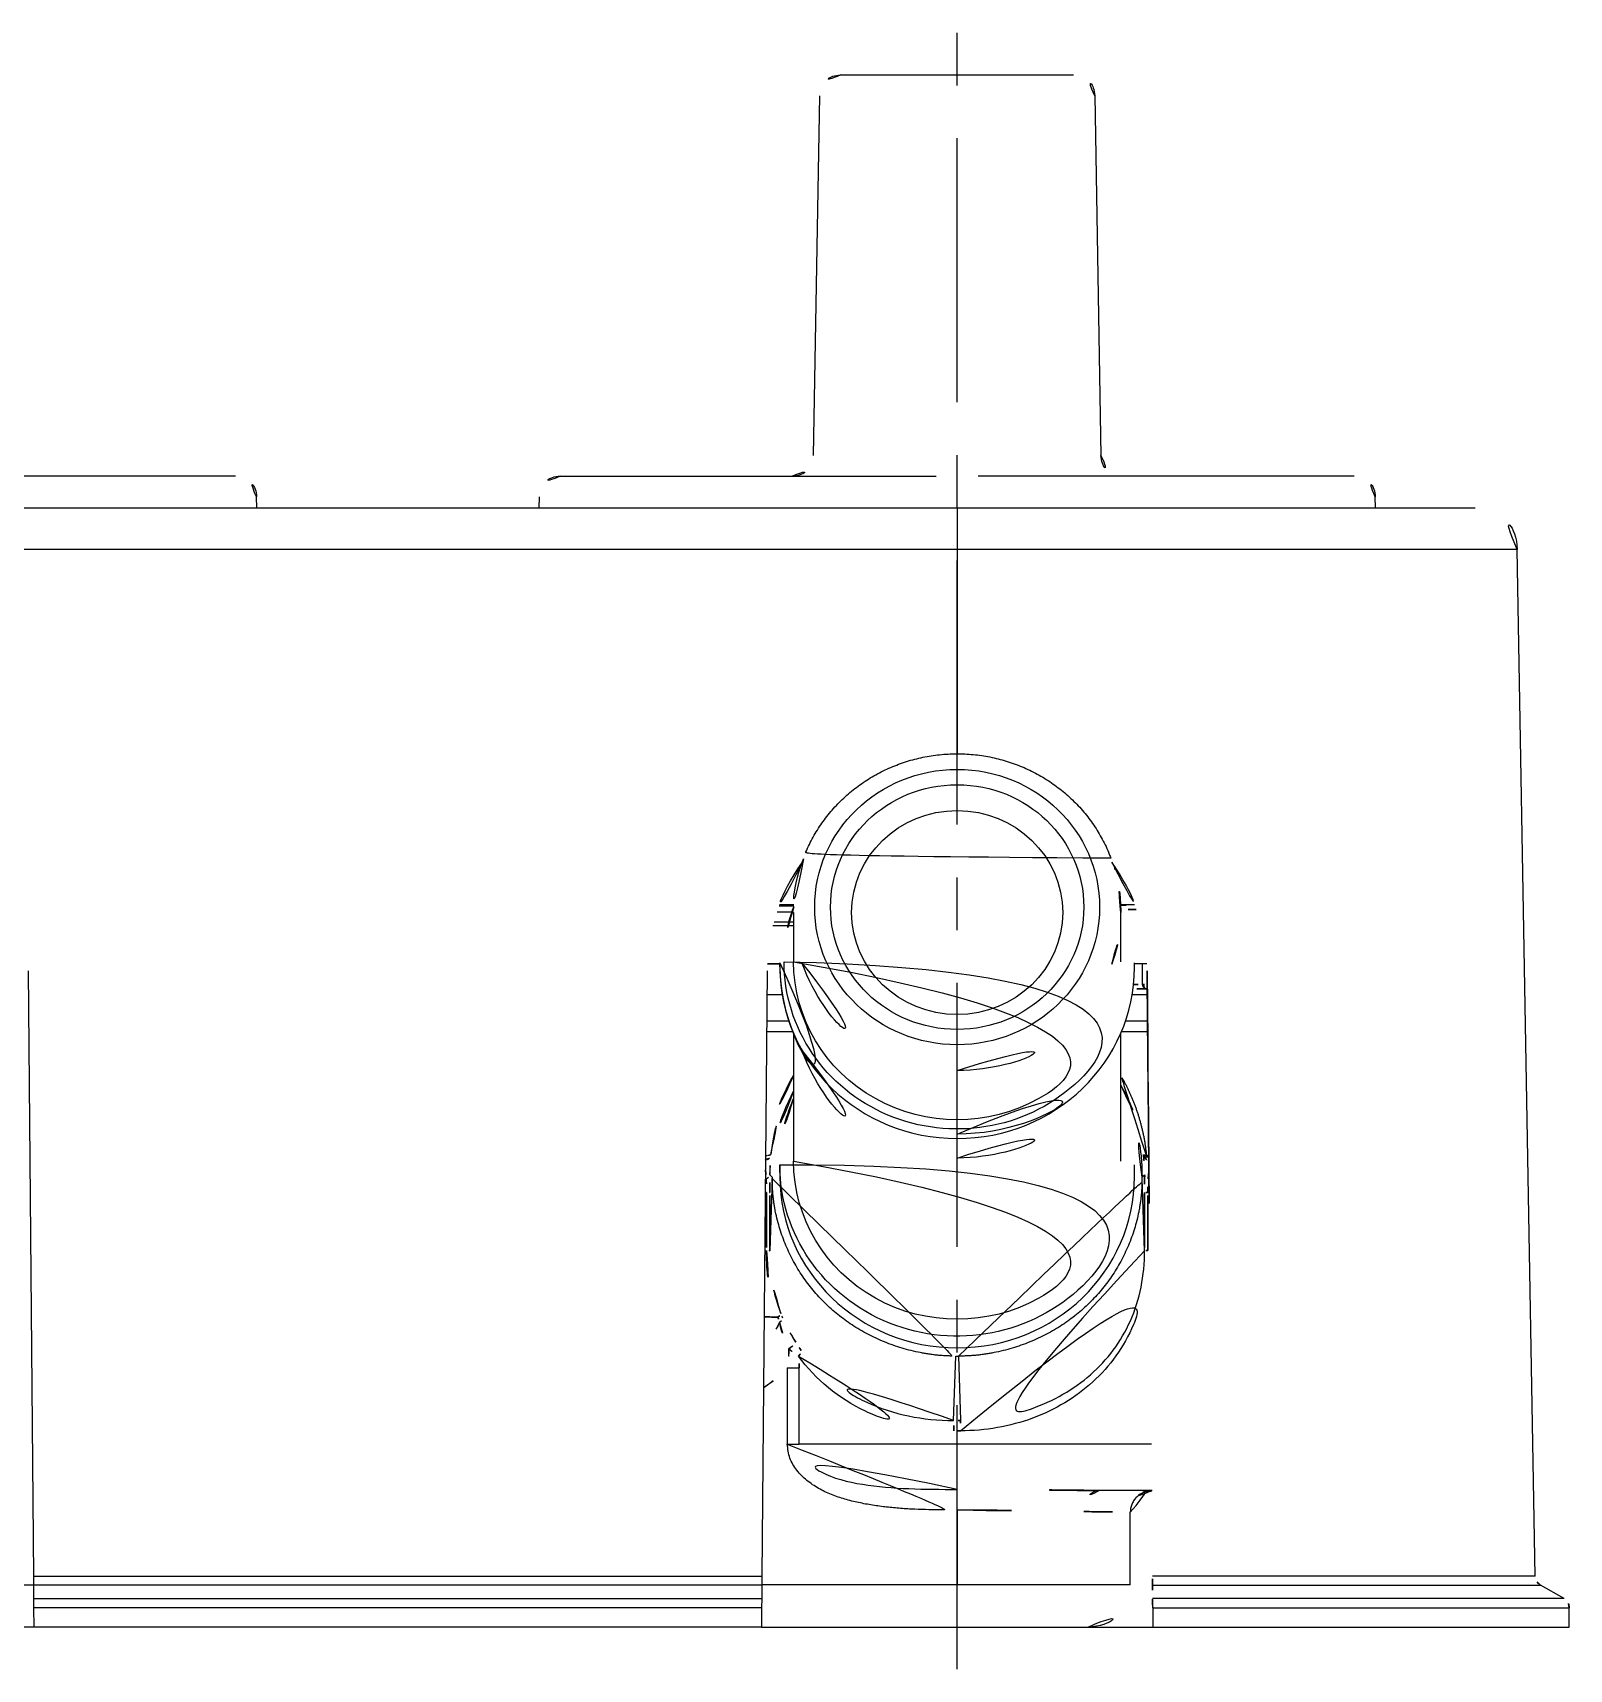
# Model space of a CAD drawing. Extents: x 16296679589 to 16296680075, y -37409616344 to -37409615988.
# Drawn here: x 16296679861.5 to 16296679934.3, y -37409616260.1 to -37409616182.6 of the extents above; entities that cross this region are included whole.
import ezdxf

# ---------------------------------------------------------------- set-up
doc = ezdxf.new("R2010")
doc.units = 0
doc.header["$LTSCALE"] = 10
doc.header["$MEASUREMENT"] = 0
doc.linetypes.add('CENTER', pattern=[2, 1.25, -0.25, 0.25, -0.25])
doc.layers.get('0').update_dxf_attribs({"linetype": 'CONTINUOUS'})
doc.layers.add('1', color=7, linetype='CONTINUOUS')

msp = doc.modelspace()

# ---------------------------------------------------------------- linework, layer by layer
at = {"color": 1, "linetype": 'CENTER'}
msp.add_line((16296679905.30122, -37409616260.14389), (16296679905.30122, -37409616182.64389), dxfattribs=at)
at = {"layer": '1', "color": 7, "linetype": 'Continuous'}
for p, q in [((16296679899.78393, -37409616184.64389), (16296679910.81848, -37409616184.64389)), ((16296679898.784081, -37409616185.626442), (16296679898.48674, -37409616202.661346)), ((16296679911.818331, -37409616185.626442), (16296679912.115681, -37409616202.661346)), ((16296679871.111389, -37409616203.64389), (16296679853.30122, -37409616203.64389)), ((16296679886.49571, -37409616203.64389), (16296679904.30122, -37409616203.64389)), ((16296679924.111389, -37409616203.64389), (16296679906.30122, -37409616203.64389)), ((16296679827.766609, -37409616205.14389), (16296679929.835819, -37409616205.14389)), ((16296679872.12027, -37409616205.14389), (16296679872.11124, -37409616204.626442)), ((16296679885.495859, -37409616204.626442), (16296679885.48683, -37409616205.14389)), ((16296679925.12027, -37409616205.14389), (16296679925.11124, -37409616204.626442)), ((16296679932.68421, -37409616255.730324), (16296679931.83552, -37409616207.108994)), ((16296679897.56065, -37409616223.943893), (16296679896.889469, -37409616223.943893)), ((16296679897.55122, -37409616224.308922), (16296679897.55122, -37409616226.63829)), ((16296679913.69589, -37409616223.943893), (16296679913.043051, -37409616223.943893)), ((16296679913.05122, -37409616226.63829), (16296679913.05122, -37409616224.308922)), ((16296679897.55122, -37409616224.943893), (16296679896.57349, -37409616224.943893)), ((16296679896.311081, -37409616226.723892), (16296679896.90123, -37409616226.723892)), ((16296679896.90122, -37409616226.690063), (16296679896.90122, -37409616226.89711)), ((16296679913.70035, -37409616226.723892), (16296679914.28043, -37409616226.723892)), ((16296679913.70122, -37409616226.89711), (16296679913.70122, -37409616226.690063)), ((16296679861.551029, -37409616255.730324), (16296679861.30088, -37409616227.065353)), ((16296679896.301559, -37409616227.065353), (16296679896.051411, -37409616255.730324)), ((16296679896.280081, -37409616229.443893), (16296679897.32505, -37409616229.443893)), ((16296679897.55122, -37409616230.026802), (16296679897.55122, -37409616236.08519)), ((16296679913.05122, -37409616236.08519), (16296679913.05122, -37409616230.026802)), ((16296679913.27739, -37409616229.443893), (16296679914.352791, -37409616229.443893)), ((16296679896.90122, -37409616236.253418), (16296679896.90122, -37409616236.809883)), ((16296679913.70122, -37409616236.809883), (16296679913.70122, -37409616236.253418)), ((16296679896.542179, -37409616236.841583), (16296679896.542179, -37409616236.909943)), ((16296679914.060249, -37409616236.909943), (16296679914.060249, -37409616236.845207)), ((16296679905.24254, -37409616245.313492), (16296679905.3599, -37409616245.313492)), ((16296679914.48448, -37409616251.710541), (16296679914.515961, -37409616251.709991)), ((16296679913.501221, -37409616256.14389), (16296679913.501221, -37409616252.704582)), ((16296679861.554741, -37409616256.154602), (16296679861.551029, -37409616255.730324)), ((16296679861.56036, -37409616256.799553), (16296679861.554741, -37409616256.154602)), ((16296679896.047701, -37409616256.154602), (16296679896.04208, -37409616256.799553)), ((16296679896.051411, -37409616255.730324), (16296679896.047701, -37409616256.154602)), ((16296679934.05122, -37409616256.799553), (16296679932.93413, -37409616256.154602)), ((16296679861.56414, -37409616257.232567), (16296679861.56036, -37409616256.799553)), ((16296679861.57209, -37409616258.14389), (16296679861.56414, -37409616257.232567)), ((16296679896.0383, -37409616257.232567), (16296679896.03034, -37409616258.14389)), ((16296679896.04208, -37409616256.799553), (16296679896.0383, -37409616257.232567)), ((16296679914.56414, -37409616257.232567), (16296679914.57209, -37409616258.14389)), ((16296679934.30122, -37409616258.14389), (16296679934.30122, -37409616257.232567)), ((16296679861.57197, -37409616258.14389), (16296679852.30122, -37409616258.14389)), ((16296679896.03034, -37409616258.14389), (16296679861.57209, -37409616258.14389)), ((16296679896.03046, -37409616258.14389), (16296679905.30122, -37409616258.14389)), ((16296679905.30122, -37409616258.14389), (16296679911.501221, -37409616258.14389)), ((16296679911.50206, -37409616258.14389), (16296679914.57238, -37409616258.14389)), ((16296679914.57238, -37409616258.14389), (16296679934.30122, -37409616258.14389))]:
    msp.add_line(p, q, dxfattribs=at)
at = {"layer": '1', "color": 5, "linetype": 'Continuous'}
for p, q in [((16296679905.30122, -37409616205.14389), (16296679905.30122, -37409616207.108994)), ((16296679905.30122, -37409616207.108994), (16296679852.30122, -37409616207.108994)), ((16296679931.83552, -37409616207.108994), (16296679905.30122, -37409616207.108994)), ((16296679905.30122, -37409616207.108994), (16296679905.30122, -37409616216.798492)), ((16296679897.55093, -37409616224.28492), (16296679896.766741, -37409616224.28492)), ((16296679896.873051, -37409616223.984932), (16296679897.55821, -37409616223.984932)), ((16296679896.627001, -37409616224.743889), (16296679897.55093, -37409616224.743889)), ((16296679896.309759, -37409616226.743889), (16296679896.90118, -37409616226.743889)), ((16296679914.089741, -37409616227.716476), (16296679914.089741, -37409616226.723877)), ((16296679896.29077, -37409616228.193893), (16296679897.00857, -37409616228.193893)), ((16296679913.59387, -37409616228.193893), (16296679914.317869, -37409616228.193893)), ((16296679896.27627, -37409616229.943893), (16296679897.51576, -37409616229.943893)), ((16296679913.086679, -37409616229.943893), (16296679914.34697, -37409616229.943893)), ((16296679896.278431, -37409616235.826057), (16296679896.224701, -37409616235.826057)), ((16296679914.381269, -37409616235.826057), (16296679914.324011, -37409616235.826057)), ((16296679896.542311, -37409616236.906433), (16296679896.42312, -37409616240.320793)), ((16296679896.429621, -37409616236.728752), (16296679896.542179, -37409616236.841583)), ((16296679914.060129, -37409616236.841713), (16296679914.172819, -37409616236.728752)), ((16296679914.179319, -37409616240.320793), (16296679914.060129, -37409616236.906433)), ((16296679896.271681, -37409616237.558113), (16296679896.209351, -37409616237.558113)), ((16296679914.39809, -37409616237.558113), (16296679914.330759, -37409616237.558113)), ((16296679905.13596, -37409616248.366592), (16296679905.24254, -37409616245.313492)), ((16296679905.3599, -37409616245.313492), (16296679905.466471, -37409616248.366592)), ((16296679897.25448, -37409616245.874733), (16296679897.25448, -37409616249.4785)), ((16296679897.25448, -37409616245.874733), (16296679897.82115, -37409616245.874733)), ((16296679897.82115, -37409616249.4785), (16296679897.82115, -37409616245.874733)), ((16296679897.25448, -37409616249.4785), (16296679897.82115, -37409616249.4785)), ((16296679914.51096, -37409616249.4785), (16296679897.82115, -37409616249.4785)), ((16296679905.30122, -37409616252.600998), (16296679905.30122, -37409616251.625214)), ((16296679914.534901, -37409616251.678162), (16296679912.02466, -37409616251.678162)), ((16296679905.30122, -37409616252.600998), (16296679905.30122, -37409616256.14389)), ((16296679852.30122, -37409616256.14389), (16296679861.554819, -37409616256.14389)), ((16296679861.551029, -37409616255.730324), (16296679896.051411, -37409616255.730324)), ((16296679896.047701, -37409616256.154602), (16296679861.554741, -37409616256.154602)), ((16296679905.30122, -37409616256.14389), (16296679896.047621, -37409616256.14389)), ((16296679913.501221, -37409616256.14389), (16296679905.30122, -37409616256.14389)), ((16296679905.30122, -37409616258.14389), (16296679905.30122, -37409616256.14389)), ((16296679932.68421, -37409616255.730324), (16296679914.551029, -37409616255.730324)), ((16296679914.554741, -37409616256.154602), (16296679932.93413, -37409616256.154602)), ((16296679861.56036, -37409616256.799553), (16296679896.04208, -37409616256.799553)), ((16296679896.0383, -37409616257.232567), (16296679861.56414, -37409616257.232567)), ((16296679934.05122, -37409616256.799553), (16296679914.56036, -37409616256.799553)), ((16296679914.56414, -37409616257.232567), (16296679934.30122, -37409616257.232567))]:
    msp.add_line(p, q, dxfattribs=at)
at = {"layer": '1', "color": 7, "linetype": 'Continuous'}
for centre, radius, start, end in [((16296679899.78393, -37409616185.64389), 1, 90, 178.99979072), ((16296679910.81848, -37409616185.64389), 1, 1.00020928, 90), ((16296679897.48691, -37409616202.64389), 1, 270, 358.99979072), ((16296679913.11552, -37409616202.64389), 1, 181.00020928, 270), ((16296679871.111389, -37409616204.64389), 1, 1.00020928, 90), ((16296679886.49571, -37409616204.64389), 1, 90, 178.99979072), ((16296679924.111389, -37409616204.64389), 1, 1.00020928, 90), ((16296679929.835819, -37409616207.14389), 2, 1.00020928, 90), ((16296679905.30122, -37409616227.14389), 9, 144.86212944, 179.49991449), ((16296679911.501221, -37409616256.14389), 2, 270, 0), ((16296679933.80122, -37409616257.232567), 0.5, 0, 60.00006956)]:
    msp.add_arc(centre, radius, start, end, dxfattribs=at)
at = {"layer": '1', "color": 7, "linetype": 'Continuous', "extrusion": (0, 0, -1)}
msp.add_arc((-16296679933.18413, -37409616255.721588), 0.5, 299.99993044, 358.99979072, dxfattribs=at)
at = {"layer": '1', "color": 5, "linetype": 'Continuous'}
msp.add_ellipse((16296679905.30122, -37409616224.050102), major_axis=(-6.75, 0), ratio=0.965925826, dxfattribs=at)
at = {"layer": '1', "color": 7, "linetype": 'Continuous'}
for centre, major_axis in [((16296679905.30122, -37409616224.050102), (6, 0)), ((16296679905.30122, -37409616224.308922), (-5, 0))]:
    msp.add_ellipse(centre, major_axis=major_axis, ratio=0.965925826, dxfattribs=at)
for centre, major_axis, ratio, start_param, end_param in [((16296679905.30122, -37409616224.308922), (7.75, 0), 0.965925826, 2.794152155, 3.468907382), ((16296679905.30122, -37409616224.308922), (7.75, 0), 0.965925826, 0, 0.347538637), ((16296679905.30122, -37409616224.308922), (7.75, 0), 0.965925826, 5.951158292, 6.283185307), ((16296679905.30122, -37409616226.690063), (8.4, 0), 0.965925826, 3.141592697, 4.712389001), ((16296679905.30122, -37409616226.89711), (-8.4, 0), 0.965925826, 0, 3.141592611), ((16296679905.30122, -37409616226.63829), (-7.75, 0), 0.965925826, 0, 3.141592693), ((16296679905.30122, -37409616228.450027), (7.75, 0), 0.965925826, 5.951158292, 5.960092248), ((16296679905.30122, -37409616226.690063), (8.4, 0), 0.965925826, 4.712389001, 6.283185307), ((16296679905.24254, -37409616236.86264), (-3.403284, 8.034069), 0.996644551, 0.682478936, 1.168897965), ((16296679905.30122, -37409616236.253418), (-8.4, 0), 0.965925826, 5.890878895, 6.283185307), ((16296679905.3599, -37409616236.86264), (3.403284, 8.034069), 0.996644551, 5.113871073, 5.600688781), ((16296679896.113291, -37409616235.812637), (0.140615, -0.265005), 0.691634721, 0.382634363, 1.219065603), ((16296679905.30122, -37409616236.253418), (-8.4, 0), 0.965925826, 0, 3.537531535), ((16296679905.30122, -37409616236.08519), (-7.75, 0), 0.965925826, 0, 3.141592693), ((16296679914.489149, -37409616235.812637), (-0.140615, -0.265005), 0.691634721, 5.064119704, 5.900550944), ((16296679905.30122, -37409616236.809883), (-8.4, 0), 0.965925826, 0, 3.141592611), ((16296679896.56778, -37409616243.672943), (0.458147, 0.200252), 0.421960551, 5.27504805, 6.168793571), ((16296679897.22514, -37409616244.900513), (0.425592, 0.262433), 0.212302862, 4.811618996, 6.139155756), ((16296679905.30122, -37409616252.520203), (13.200006, 0), 0.278098918, 1.558733578, 1.582859072), ((16296679912.03529, -37409616252.678009), (0.00424, 0.999991), 0.731961426, 0.020316245, 1.573900033)]:
    msp.add_ellipse(centre, major_axis=major_axis, ratio=ratio, start_param=start_param, end_param=end_param, dxfattribs=at)
at = {"layer": '1', "color": 5, "linetype": 'Continuous'}
for centre, major_axis, ratio, start_param, end_param in [((16296679905.30122, -37409616226.63829), (-8.2, 0), 0.965925826, 5.948507558, 6.283185307), ((16296679905.30122, -37409616226.63829), (-8.2, 0), 0.965925826, 0, 3.476270384), ((16296679905.30122, -37409616224.308922), (7.75, 0), 0.965925826, 3.468907382, 4.712389026), ((16296679914.27449, -37409616227.716476), (0.00452, -0.199949), 0.92369339, 4.691510346, 6.263389067), ((16296679905.30122, -37409616224.308922), (7.75, 0), 0.965925826, 4.712389026, 5.951158292), ((16296679905.30122, -37409616228.450027), (7.75, 0), 0.965925826, 3.468907382, 4.712389026), ((16296679905.30122, -37409616228.450027), (7.75, 0), 0.965925826, 4.712389026, 5.951158292), ((16296679896.056561, -37409616235.826057), (0, -0.3), 0.739573075, 0.850962984, 1.570796327), ((16296679914.545879, -37409616235.826057), (0, 0.3), 0.739573075, 1.570796327, 2.279243539), ((16296679895.92964, -37409616236.727577), (0.499998, 0.001307), 0.493524971, 5.406977393, 6.273151571), ((16296679914.6728, -37409616236.727577), (-0.499998, 0.001307), 0.493524971, 0.010033737, 0.876207915), ((16296679895.929649, -37409616237.558113), (0.499999, -0.001179), 0.002210985, 0.008726644, 0.817490111), ((16296679914.672791, -37409616237.558113), (-0.499999, -0.001179), 0.002210985, 5.465695196, 6.274458663), ((16296679895.92314, -37409616240.319633), (0.499999, -0.001179), 0.002213899, 0.008726644, 0.816838397), ((16296679914.6793, -37409616240.319633), (-0.499999, -0.001179), 0.002213899, 5.466346911, 6.274458663), ((16296679896.483259, -37409616243.467293), (0.466493, 0.179956), 0.289709179, 5.356531858, 6.181295313), ((16296679897.504339, -37409616245.31678), (0.400636, 0.299151), 0.382599363, 5.185902185, 6.117562279), ((16296679905.13596, -37409616248.849564), (-0.001616, 0.499997), 0.012062397, 4.71234999, 6.021366424), ((16296679905.30122, -37409616252.037231), (13.7, 0), 0.267949192, 1.558733574, 1.582859079), ((16296679905.466471, -37409616248.849564), (0.001616, 0.499997), 0.012062397, 0.261818883, 1.570835317), ((16296679914.501221, -37409616252.704582), (1, 0), 0.999989525, 1.587638791, 3.141592654)]:
    msp.add_ellipse(centre, major_axis=major_axis, ratio=ratio, start_param=start_param, end_param=end_param, dxfattribs=at)
at = {"layer": '1', "color": 7, "linetype": 'Continuous'}
for points, knots in [([(16296679912.576389, -37409616221.739777), (16296679912.55509, -37409616221.673737), (16296679912.448151, -37409616221.363403), (16296679912.18578, -37409616220.833649), (16296679911.78491, -37409616220.163406), (16296679911.310101, -37409616219.538803), (16296679910.77286, -37409616218.964249), (16296679910.177099, -37409616218.446442), (16296679909.529551, -37409616217.990738), (16296679908.836929, -37409616217.602043), (16296679908.106569, -37409616217.284508), (16296679907.34621, -37409616217.041557), (16296679906.56391, -37409616216.875847), (16296679905.76799, -37409616216.789177), (16296679904.96693, -37409616216.782539), (16296679904.16927, -37409616216.856033), (16296679903.383539, -37409616217.008926), (16296679902.618151, -37409616217.239639), (16296679901.8813, -37409616217.5457), (16296679901.18087, -37409616217.923866), (16296679900.52438, -37409616218.370087), (16296679899.918779, -37409616218.879578), (16296679899.370859, -37409616219.446953), (16296679898.88526, -37409616220.06572), (16296679898.471649, -37409616220.730728), (16296679898.18652, -37409616221.293167), (16296679898.061581, -37409616221.638344), (16296679898.027769, -37409616221.740753)], [0, 0, 0, 0, 0.011259881, 0.053339357, 0.095435127, 0.137551399, 0.179691167, 0.221856161, 0.264046888, 0.30626275, 0.348502208, 0.390762951, 0.433042074, 0.475336212, 0.51764166, 0.559954451, 0.602269165, 0.644581391, 0.686886767, 0.729180963, 0.771459804, 0.813719448, 0.85595659, 0.898168702, 0.940354267, 0.982512988, 1, 1, 1, 1]), ([(16296679912.997419, -37409616223.956444), (16296679913.02125, -37409616223.956612), (16296679913.044889, -37409616223.956787), (16296679913.29348, -37409616223.958611), (16296679913.50581, -37409616223.960533), (16296679913.68881, -37409616223.96254)], [0, 0, 0, 0, 0.094287738, 0.094287738, 1, 1, 1, 1]), ([(16296679914.275351, -37409616227.916473), (16296679914.17889, -37409616227.918663), (16296679914.04093, -37409616227.920914), (16296679913.796181, -37409616227.924042), (16296679913.712231, -37409616227.925011), (16296679913.622641, -37409616227.925949)], [0, 0, 0, 0, 0.686558334, 0.686558334, 1, 1, 1, 1]), ([(16296679896.333799, -37409616235.812637), (16296679896.33243, -37409616235.813393), (16296679896.331039, -37409616235.81411), (16296679896.31321, -37409616235.8228), (16296679896.29563, -37409616235.826057), (16296679896.278431, -37409616235.826057)], [0, 0, 0, 0, 0.076868692, 0.076868692, 1, 1, 1, 1]), ([(16296679896.333799, -37409616235.812637), (16296679896.372049, -37409616235.807541), (16296679896.42952, -37409616235.799873), (16296679896.46611, -37409616235.78376), (16296679896.471201, -37409616235.774513), (16296679896.473749, -37409616235.76989)], [0, 0, 0, 0, 0.498719503, 0.749482699, 1, 1, 1, 1]), ([(16296679914.29026, -37409616236.022186), (16296679914.24865, -37409616235.985947), (16296679914.186131, -37409616235.931503), (16296679914.148569, -37409616235.852089), (16296679914.136181, -37409616235.811363), (16296679914.13187, -37409616235.790718), (16296679914.1299, -37409616235.778877), (16296679914.129141, -37409616235.772957), (16296679914.128771, -37409616235.770027)], [0, 0, 0, 0, 0.498747797, 0.749531719, 0.874837435, 0.937418792, 0.968937513, 1, 1, 1, 1]), ([(16296679914.179319, -37409616240.320793), (16296679914.18222, -37409616241.490173), (16296679913.95318, -37409616242.641296), (16296679913.06662, -37409616244.637283), (16296679912.41452, -37409616245.496986), (16296679910.8244, -37409616246.888481), (16296679909.86974, -37409616247.436172), (16296679907.769979, -37409616248.177399), (16296679906.618099, -37409616248.370689), (16296679905.466471, -37409616248.366592)], [0, 0, 0, 0, 0.25, 0.25, 0.5, 0.5, 0.75, 0.75, 1, 1, 1, 1]), ([(16296679897.788891, -37409616245.31678), (16296679898.59528, -37409616246.43763), (16296679899.69191, -37409616247.324364), (16296679902.214291, -37409616248.527992), (16296679903.6728, -37409616248.854477), (16296679905.141991, -37409616248.849564)], [0, 0, 0, 0, 0.5, 0.5, 1, 1, 1, 1]), ([(16296679905.13596, -37409616248.366592), (16296679903.693991, -37409616248.371719), (16296679902.262381, -37409616248.065887), (16296679899.78644, -37409616246.936043), (16296679898.70998, -37409616246.103104), (16296679897.91836, -37409616245.046997)], [0, 0, 0, 0, 0.5, 0.5, 1, 1, 1, 1]), ([(16296679905.30122, -37409616251.625214), (16296679903.764561, -37409616251.625214), (16296679902.239201, -37409616251.610847), (16296679900.10811, -37409616251.272171), (16296679899.427259, -37409616251.10183), (16296679898.28635, -37409616250.501129), (16296679897.82115, -37409616250.042374), (16296679897.82115, -37409616249.4785)], [0, 0, 0, 0, 0.5, 0.5, 0.75, 0.75, 1, 1, 1, 1]), ([(16296679913.501221, -37409616252.710297), (16296679913.50243, -37409616252.581352), (16296679913.5373, -37409616252.395439), (16296679913.65592, -37409616252.163269), (16296679913.783051, -37409616252.004539), (16296679913.939541, -37409616251.874657), (16296679914.169609, -37409616251.752007), (16296679914.354891, -37409616251.713913), (16296679914.483801, -37409616251.710457)], [0, 0, 0, 0, 0.239697507, 0.368515269, 0.500000165, 0.631485033, 0.76030272, 1, 1, 1, 1]), ([(16296679914.554741, -37409616256.154602), (16296679914.554489, -37409616256.126999), (16296679914.55418, -37409616256.090637), (16296679914.553431, -37409616256.005333), (16296679914.55299, -37409616255.955093), (16296679914.552059, -37409616255.847603), (16296679914.55154, -37409616255.788567), (16296679914.551029, -37409616255.730324)], [0, 0, 0, 0, 0.331607103, 0.331607103, 0.664219637, 0.664219637, 1, 1, 1, 1]), ([(16296679914.56414, -37409616257.232567), (16296679914.563669, -37409616257.178886), (16296679914.5632, -37409616257.124451), (16296679914.562309, -37409616257.023193), (16296679914.56189, -37409616256.974983), (16296679914.56115, -37409616256.889839), (16296679914.56082, -37409616256.85202), (16296679914.56049, -37409616256.813957), (16296679914.560419, -37409616256.806503), (16296679914.56036, -37409616256.799553)], [0, 0, 0, 0, 0.304563544, 0.304563544, 0.608731253, 0.608731253, 0.919045709, 0.919045709, 1, 1, 1, 1])]:
    msp.add_open_spline(points, degree=3, knots=knots, dxfattribs=at)
for points, degree in [([(16296679912.62664, -37409616221.921333), (16296679913.674721, -37409616223.401619), (16296679914.284691, -37409616225.210693), (16296679914.30088, -37409616227.065353)], 3), ([(16296679912.77372, -37409616222.135277), (16296679912.775181, -37409616222.258812), (16296679912.77664, -37409616222.382339), (16296679912.778111, -37409616222.505867)], 3), ([(16296679914.30088, -37409616227.065353), (16296679914.38426, -37409616236.620338), (16296679914.467649, -37409616246.175331), (16296679914.551029, -37409616255.730324)], 3), ([(16296679897.546129, -37409616232.036499), (16296679896.902969, -37409616233.144814), (16296679896.47035, -37409616234.421799), (16296679896.333799, -37409616235.812637)], 3), ([(16296679913.05583, -37409616232.480568), (16296679913.61376, -37409616233.458344), (16296679913.99272, -37409616234.567543), (16296679914.1287, -37409616235.76989)], 3), ([(16296679896.473749, -37409616235.76989), (16296679896.609579, -37409616234.56958), (16296679896.988871, -37409616233.460426), (16296679897.546289, -37409616232.48275)], 3), ([(16296679896.31217, -37409616236.022179), (16296679896.408859, -37409616235.954224), (16296679896.462521, -37409616235.863083), (16296679896.473761, -37409616235.76989)], 3), ([(16296679914.268641, -37409616235.812637), (16296679914.177891, -37409616235.804222), (16296679914.13196, -37409616235.788467), (16296679914.128679, -37409616235.76989)], 3), ([(16296679914.324011, -37409616235.826057), (16296679914.30538, -37409616235.826057), (16296679914.286249, -37409616235.82222), (16296679914.268641, -37409616235.812637)], 3), ([(16296679896.542179, -37409616236.90995), (16296679896.542191, -37409616238.561783), (16296679897.879589, -37409616241.681442), (16296679900.29664, -37409616244.018333), (16296679903.52977, -37409616245.313492), (16296679905.24254, -37409616245.313492)], 2), ([(16296679905.3599, -37409616245.313492), (16296679907.07267, -37409616245.313492), (16296679910.305799, -37409616244.018333), (16296679912.722851, -37409616241.681442), (16296679914.060249, -37409616238.561783), (16296679914.060249, -37409616236.90995)], 2), ([(16296679896.952641, -37409616243.302017), (16296679896.59248, -37409616242.369263), (16296679896.42054, -37409616241.359009), (16296679896.42312, -37409616240.320793)], 3), ([(16296679897.032579, -37409616243.496063), (16296679897.005341, -37409616243.433983), (16296679896.978531, -37409616243.369072), (16296679896.952641, -37409616243.302017)], 3), ([(16296679905.30122, -37409616252.600998), (16296679907.558319, -37409616252.600998), (16296679909.75433, -37409616252.670639), (16296679911.303329, -37409616252.678009)], 3), ([(16296679914.554741, -37409616256.154602), (16296679914.55661, -37409616256.369186), (16296679914.558479, -37409616256.58419), (16296679914.56036, -37409616256.799553)], 3)]:
    msp.add_open_spline(points, degree=degree, dxfattribs=at)
at = {"layer": '1', "color": 5, "linetype": 'Continuous'}
for points, knots in [([(16296679913.77914, -37409616224.165527), (16296679913.715019, -37409616224.164574), (16296679913.64526, -37409616224.163643), (16296679913.405319, -37409616224.160698), (16296679913.2124, -37409616224.15876), (16296679913.00729, -37409616224.157089)], [0, 0, 0, 0, 0.309989299, 0.309989299, 1, 1, 1, 1]), ([(16296679913.651739, -37409616227.724037), (16296679913.676201, -37409616227.723717), (16296679913.699989, -37409616227.723389), (16296679913.87615, -37409616227.720917), (16296679914.00185, -37409616227.718658), (16296679914.089741, -37409616227.716476)], [0, 0, 0, 0, 0.130961308, 0.130961308, 1, 1, 1, 1]), ([(16296679896.21983, -37409616236.494087), (16296679896.2236, -37409616236.539391), (16296679896.23329, -37409616236.668182), (16296679896.2437, -37409616236.82132), (16296679896.25016, -37409616236.916344)], [0, 0, 0, 0, 0.379480032, 1, 1, 1, 1]), ([(16296679896.42963, -37409616237.559273), (16296679896.429871, -37409616237.458183), (16296679896.430019, -37409616237.356621), (16296679896.43022, -37409616237.072647), (16296679896.43004, -37409616236.892197), (16296679896.429621, -37409616236.728752)], [0, 0, 0, 0, 0.34756045, 0.34756045, 1, 1, 1, 1]), ([(16296679914.172819, -37409616236.728752), (16296679914.17259, -37409616236.816803), (16296679914.17244, -37409616236.909286), (16296679914.17222, -37409616237.181198), (16296679914.172371, -37409616237.371536), (16296679914.17281, -37409616237.559273)], [0, 0, 0, 0, 0.347809775, 0.347809775, 1, 1, 1, 1]), ([(16296679914.35227, -37409616236.916344), (16296679914.35228, -37409616236.91629), (16296679914.352289, -37409616236.916191), (16296679914.352289, -37409616236.916054), (16296679914.35231, -37409616236.915901), (16296679914.35232, -37409616236.915756), (16296679914.352329, -37409616236.915611), (16296679914.352341, -37409616236.915466), (16296679914.35235, -37409616236.915321), (16296679914.35236, -37409616236.915176), (16296679914.352369, -37409616236.915031), (16296679914.352381, -37409616236.914886), (16296679914.35239, -37409616236.914742), (16296679914.3524, -37409616236.914597), (16296679914.352409, -37409616236.914452), (16296679914.352421, -37409616236.914299), (16296679914.35243, -37409616236.914146), (16296679914.352449, -37409616236.914009), (16296679914.352461, -37409616236.913857), (16296679914.35247, -37409616236.913719), (16296679914.35248, -37409616236.913567), (16296679914.352489, -37409616236.913429), (16296679914.352501, -37409616236.913277), (16296679914.35251, -37409616236.913139), (16296679914.35252, -37409616236.912987), (16296679914.35253, -37409616236.912849), (16296679914.352539, -37409616236.912697), (16296679914.352551, -37409616236.91256), (16296679914.35256, -37409616236.912407), (16296679914.35257, -37409616236.91227), (16296679914.352579, -37409616236.912117), (16296679914.3526, -37409616236.91198), (16296679914.35261, -37409616236.911827), (16296679914.352619, -37409616236.91169), (16296679914.352631, -37409616236.911537), (16296679914.35264, -37409616236.9114), (16296679914.35265, -37409616236.911247), (16296679914.352659, -37409616236.91111), (16296679914.352671, -37409616236.910957), (16296679914.35268, -37409616236.91082), (16296679914.35269, -37409616236.910683), (16296679914.352699, -37409616236.910522), (16296679914.352711, -37409616236.910378), (16296679914.35272, -37409616236.910233), (16296679914.352739, -37409616236.910088), (16296679914.352751, -37409616236.909943), (16296679914.35276, -37409616236.909798), (16296679914.35277, -37409616236.909653), (16296679914.352779, -37409616236.909508), (16296679914.352791, -37409616236.909363), (16296679914.3528, -37409616236.909218), (16296679914.35281, -37409616236.909073), (16296679914.352819, -37409616236.908928), (16296679914.352831, -37409616236.908783), (16296679914.35284, -37409616236.908638), (16296679914.35285, -37409616236.908493), (16296679914.352859, -37409616236.908348), (16296679914.352871, -37409616236.908203), (16296679914.35288, -37409616236.908058), (16296679914.3529, -37409616236.907913), (16296679914.352909, -37409616236.907768), (16296679914.352921, -37409616236.907623), (16296679914.35293, -37409616236.907478), (16296679914.35294, -37409616236.907333), (16296679914.352949, -37409616236.907188), (16296679914.352961, -37409616236.907043), (16296679914.35297, -37409616236.906898), (16296679914.35298, -37409616236.906754), (16296679914.352989, -37409616236.906609), (16296679914.353001, -37409616236.906464), (16296679914.35301, -37409616236.906319), (16296679914.35302, -37409616236.906174), (16296679914.353029, -37409616236.906029), (16296679914.353041, -37409616236.905884), (16296679914.35306, -37409616236.905739), (16296679914.353069, -37409616236.905586), (16296679914.353081, -37409616236.905449), (16296679914.35309, -37409616236.905296), (16296679914.3531, -37409616236.905159), (16296679914.353109, -37409616236.905006), (16296679914.353121, -37409616236.904869), (16296679914.35313, -37409616236.904732), (16296679914.35314, -37409616236.904587), (16296679914.353149, -37409616236.904442), (16296679914.353161, -37409616236.904297), (16296679914.35317, -37409616236.904152), (16296679914.35318, -37409616236.904007), (16296679914.353189, -37409616236.903862), (16296679914.353201, -37409616236.903717), (16296679914.35321, -37409616236.903572), (16296679914.35323, -37409616236.903427), (16296679914.353239, -37409616236.903282), (16296679914.353251, -37409616236.903137), (16296679914.35326, -37409616236.902992), (16296679914.35327, -37409616236.902847), (16296679914.353279, -37409616236.902657), (16296679914.353411, -37409616236.900963), (16296679914.353979, -37409616236.893158), (16296679914.35544, -37409616236.873207), (16296679914.35854, -37409616236.83078), (16296679914.3645, -37409616236.748062), (16296679914.373859, -37409616236.6166), (16296679914.38092, -37409616236.518127), (16296679914.385349, -37409616236.464737)], [0, 0, 0, 0, 0.000280376, 0.000560754, 0.000841133, 0.001121515, 0.001401897, 0.001682282, 0.001962668, 0.002243056, 0.002523446, 0.002803837, 0.00308423, 0.003364624, 0.003645021, 0.003925419, 0.004205818, 0.004486219, 0.004766622, 0.005047027, 0.005327433, 0.005607841, 0.005888251, 0.006168662, 0.006449075, 0.00672949, 0.007009907, 0.007290325, 0.007570744, 0.007851166, 0.008131589, 0.008412014, 0.00869244, 0.008972868, 0.009253298, 0.00953373, 0.009814163, 0.010094598, 0.010375034, 0.010655472, 0.010935912, 0.011216354, 0.011496797, 0.011777242, 0.012057689, 0.012338137, 0.012618587, 0.012899038, 0.013179492, 0.013459947, 0.013740404, 0.014020862, 0.014301322, 0.014581784, 0.014862247, 0.015142712, 0.015423179, 0.015703648, 0.015984118, 0.01626459, 0.016545063, 0.016825538, 0.017106015, 0.017386494, 0.017666974, 0.017947456, 0.018227939, 0.018508425, 0.018788912, 0.0190694, 0.019349891, 0.019630383, 0.019910877, 0.020191372, 0.020471869, 0.020752368, 0.021032868, 0.02131337, 0.021593874, 0.02187438, 0.022154887, 0.022435396, 0.022715906, 0.022996418, 0.023276932, 0.023557448, 0.023837965, 0.024118484, 0.024399005, 0.024679527, 0.024960051, 0.025240577, 0.025521104, 0.025801633, 0.026082164, 0.026362697, 0.026923766, 0.035901793, 0.07183083, 0.143768856, 0.287938921, 0.577084301, 1, 1, 1, 1]), ([(16296679905.46044, -37409616248.849564), (16296679906.633801, -37409616248.853493), (16296679907.80735, -37409616248.647087), (16296679909.946541, -37409616247.857033), (16296679910.919081, -37409616247.273643), (16296679912.53895, -37409616245.794182), (16296679913.20323, -37409616244.88121), (16296679914.106421, -37409616242.767517), (16296679914.33983, -37409616241.55114), (16296679914.33703, -37409616240.319633)], [0, 0, 0, 0, 0.25, 0.25, 0.5, 0.5, 0.75, 0.75, 1, 1, 1, 1]), ([(16296679897.25448, -37409616249.4785), (16296679897.27964, -37409616249.70472), (16296679897.32959, -37409616250.153931), (16296679897.69117, -37409616250.74099), (16296679898.166439, -37409616251.218552), (16296679898.730289, -37409616251.592484), (16296679899.33849, -37409616251.881104), (16296679899.976641, -37409616252.097633), (16296679900.63142, -37409616252.257881), (16296679901.29319, -37409616252.379608), (16296679901.957991, -37409616252.469116), (16296679902.624701, -37409616252.530792), (16296679903.29282, -37409616252.569862), (16296679903.961901, -37409616252.591263), (16296679904.631479, -37409616252.60025), (16296679905.077971, -37409616252.600754), (16296679905.30122, -37409616252.600998)], [0, 0, 0, 0, 0.071860239, 0.142690871, 0.214575071, 0.286136135, 0.357412583, 0.429043368, 0.500896632, 0.57247602, 0.643789595, 0.715000002, 0.786203967, 0.857443756, 0.928719225, 1, 1, 1, 1])]:
    msp.add_open_spline(points, degree=3, knots=knots, dxfattribs=at)
for points in [[(16296679914.089741, -37409616227.716476), (16296679914.162001, -37409616227.714844), (16296679914.234261, -37409616227.713211), (16296679914.30652, -37409616227.711578)], [(16296679914.3083, -37409616227.915733), (16296679914.297319, -37409616227.915977), (16296679914.286329, -37409616227.916222), (16296679914.275351, -37409616227.916473)], [(16296679896.223881, -37409616236.068916), (16296679896.253839, -37409616236.057602), (16296679896.283409, -37409616236.042397), (16296679896.31217, -37409616236.022179)], [(16296679896.429621, -37409616236.728752), (16296679896.42837, -37409616236.29789), (16296679896.45462, -37409616235.97731), (16296679896.473669, -37409616235.770027)], [(16296679914.128771, -37409616235.770027), (16296679914.14782, -37409616235.97731), (16296679914.17407, -37409616236.29789), (16296679914.172819, -37409616236.728752)], [(16296679914.376579, -37409616236.060173), (16296679914.347811, -37409616236.047508), (16296679914.319031, -37409616236.034851), (16296679914.29026, -37409616236.022186)], [(16296679896.25016, -37409616236.916344), (16296679896.264549, -37409616237.111252), (16296679896.27235, -37409616237.3311), (16296679896.271681, -37409616237.558113)], [(16296679914.330759, -37409616237.558113), (16296679914.330099, -37409616237.33342), (16296679914.33773, -37409616237.11348), (16296679914.35227, -37409616236.916344)], [(16296679896.265409, -37409616240.319633), (16296679896.26292, -37409616241.412933), (16296679896.438259, -37409616242.480362), (16296679896.80509, -37409616243.467293)], [(16296679896.88365, -37409616243.729637), (16296679896.79468, -37409616244.014397), (16296679896.571831, -37409616244.272346), (16296679896.27784, -37409616244.5)], [(16296679896.80509, -37409616243.467293), (16296679896.831579, -37409616243.558907), (16296679896.857691, -37409616243.646027), (16296679896.88365, -37409616243.729637)], [(16296679896.88365, -37409616243.729637), (16296679897.000191, -37409616244.227623), (16296679897.13158, -37409616244.573357), (16296679897.322741, -37409616244.964417)], [(16296679897.65432, -37409616244.653763), (16296679897.4053, -37409616244.249878), (16296679897.20677, -37409616243.893066), (16296679897.032579, -37409616243.496063)], [(16296679897.91836, -37409616245.046997), (16296679897.82723, -37409616244.925423), (16296679897.73839, -37409616244.790108), (16296679897.65432, -37409616244.653763)], [(16296679897.322741, -37409616244.964417), (16296679897.33453, -37409616245.270737), (16296679897.30962, -37409616245.572708), (16296679897.25448, -37409616245.874733)], [(16296679897.322741, -37409616244.964417), (16296679897.45557, -37409616245.081871), (16296679897.61529, -37409616245.203056), (16296679897.788891, -37409616245.31678)], [(16296679897.82115, -37409616245.874733), (16296679897.82106, -37409616245.686829), (16296679897.810789, -37409616245.500641), (16296679897.78886, -37409616245.31678)], [(16296679896.142389, -37409616246.807663), (16296679896.547041, -37409616246.542107), (16296679896.92132, -37409616246.230461), (16296679897.25448, -37409616245.874733)], [(16296679912.02466, -37409616251.678162), (16296679910.212709, -37409616251.673103), (16296679907.781561, -37409616251.625214), (16296679905.30122, -37409616251.625214)], [(16296679914.484381, -37409616251.704727), (16296679914.485451, -37409616251.694099), (16296679913.59256, -37409616251.684822), (16296679912.02466, -37409616251.678162)], [(16296679911.303329, -37409616252.678009), (16296679912.70332, -37409616252.684669), (16296679913.501221, -37409616252.693947), (16296679913.501221, -37409616252.704582)]]:
    msp.add_open_spline(points, degree=3, dxfattribs=at)
at = {"layer": '1', "color": 7, "linetype": 'Continuous'}
msp.add_rational_spline([(16296679914.268641, -37409616235.812637), (16296679914.131069, -37409616234.411049), (16296679913.69453, -37409616233.127312), (16296679913.044319, -37409616232.014328)], [0.999998616366, 0.999998498863, 0.999998104933, 0.999997580831], degree=3, dxfattribs=at)
at = {"layer": '1', "color": 5, "linetype": 'Continuous'}
for points, weights, degree in [([(16296679896.271681, -37409616237.558113), (16296679896.268539, -37409616238.939293), (16296679896.265409, -37409616240.319633)], [0.499980083902, 0.500019916098, 0.499980083902], 2), ([(16296679896.42312, -37409616240.320793), (16296679896.426371, -37409616238.940468), (16296679896.42963, -37409616237.559273)], [0.499996226205, 0.500003773795, 0.499996226205], 2), ([(16296679914.17281, -37409616237.559273), (16296679914.17606, -37409616238.940468), (16296679914.179319, -37409616240.320793)], [0.500003429494, 0.499996570506, 0.500003429494], 2), ([(16296679914.33703, -37409616240.319633), (16296679914.3339, -37409616238.939293), (16296679914.330759, -37409616237.558113)], [0.500003342214, 0.499996657786, 0.500003342214], 2), ([(16296679896.805111, -37409616243.467293), (16296679896.577049, -37409616243.463364), (16296679896.35618, -37409616243.459267), (16296679896.142771, -37409616243.45504)], [0.999999899182, 0.999999899151, 0.999999899119, 0.999999899086], 3)]:
    msp.add_rational_spline(points, weights, degree=degree, dxfattribs=at)

doc.saveas('drawing.dxf')
